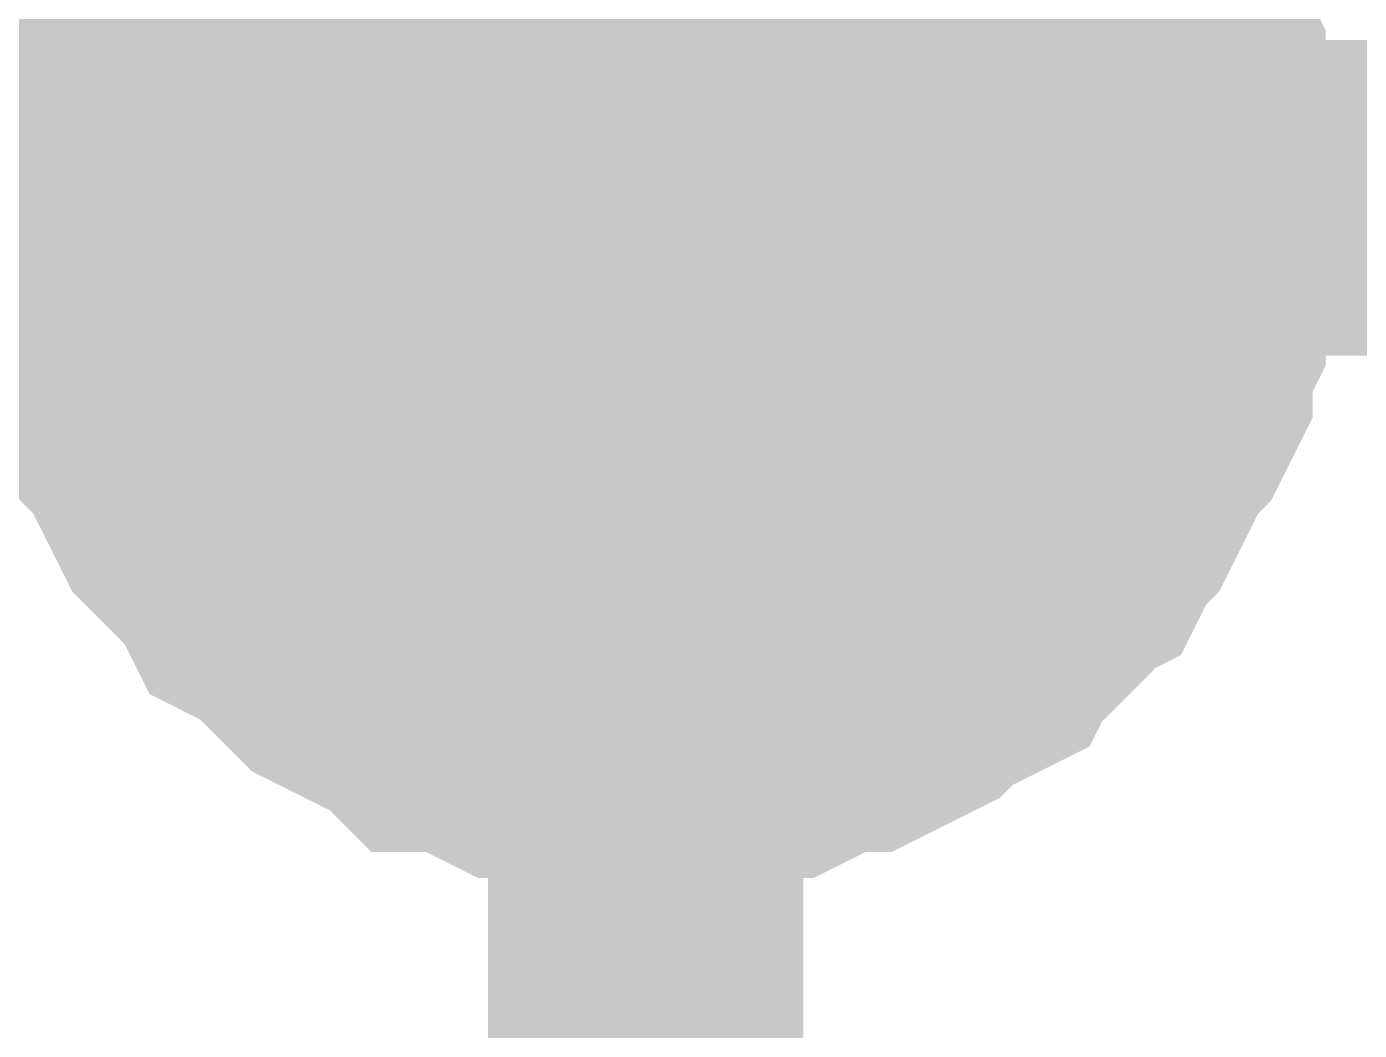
# Model space of a CAD drawing. Header units: inches. Extents: x 0 to 569, y 0 to 432.
# Drawn here: x 90.854 to 92.121, y 179.54 to 180.493 of the extents above; entities that cross this region are included whole.
import ezdxf

# ---------------------------------------------------------------- set-up
doc = ezdxf.new("R2010")
doc.units = ezdxf.units.IN
doc.layers.add('Sheet', color=255, linetype='Continuous')

msp = doc.modelspace()

# ---------------------------------------------------------------- linework, layer by layer
at = {"layer": 'Sheet'}
msp.add_lwpolyline([(91.186, 180.34, 0.508, 0.508, 1), (91.694, 180.34, 0.508, 0.508, 1)], format="xyseb", close=True, dxfattribs=at)
for points in [[(90.934, 180.3301, 0.2997, 0.2997, 0), (90.934, 180.3549, 0.2997, 0.2997, 0), (90.934, 180.3797, 0.2997, 0.2997, 0), (90.934, 180.4045, 0.2997, 0.2997, 0), (90.9464, 180.4293, 0.2997, 0.2997, 0), (90.9464, 180.4541, 0.2997, 0.2997, 0), (90.9588, 180.4789, 0.2997, 0.2997, 0), (90.9712, 180.5037, 0.2997, 0.2997, 0), (90.9712, 180.5285, 0.2997, 0.2997, 0), (90.9836, 180.5533, 0.2997, 0.2997, 0), (90.996, 180.5781, 0.2997, 0.2997, 0), (91.0084, 180.5905, 0.2997, 0.2997, 0), (91.0208, 180.6153, 0.2997, 0.2997, 0), (91.0332, 180.6401, 0.2997, 0.2997, 0), (91.058, 180.6525, 0.2997, 0.2997, 0)], [(90.934, 180.3301, 0.2997, 0.2997, 0), (90.934, 180.3549, 0.2997, 0.2997, 0), (90.934, 180.3797, 0.2997, 0.2997, 0), (90.934, 180.4045, 0.2997, 0.2997, 0), (90.9464, 180.4293, 0.2997, 0.2997, 0), (90.9464, 180.4541, 0.2997, 0.2997, 0), (90.9588, 180.4789, 0.2997, 0.2997, 0), (90.9712, 180.5037, 0.2997, 0.2997, 0), (90.9712, 180.5285, 0.2997, 0.2997, 0), (90.9836, 180.5533, 0.2997, 0.2997, 0), (90.996, 180.5781, 0.2997, 0.2997, 0), (91.0084, 180.5905, 0.2997, 0.2997, 0), (91.0208, 180.6153, 0.2997, 0.2997, 0), (91.0332, 180.6401, 0.2997, 0.2997, 0), (91.058, 180.6525, 0.2997, 0.2997, 0)], [(90.934, 180.3301, 0.2997, 0.2997, 0), (90.934, 180.3549, 0.2997, 0.2997, 0), (90.934, 180.3797, 0.2997, 0.2997, 0), (90.934, 180.4045, 0.2997, 0.2997, 0), (90.9464, 180.4293, 0.2997, 0.2997, 0), (90.9464, 180.4541, 0.2997, 0.2997, 0), (90.9588, 180.4789, 0.2997, 0.2997, 0), (90.9712, 180.5037, 0.2997, 0.2997, 0), (90.9712, 180.5285, 0.2997, 0.2997, 0), (90.9836, 180.5533, 0.2997, 0.2997, 0), (90.996, 180.5781, 0.2997, 0.2997, 0), (91.0084, 180.5905, 0.2997, 0.2997, 0), (91.0208, 180.6153, 0.2997, 0.2997, 0), (91.0332, 180.6401, 0.2997, 0.2997, 0), (91.058, 180.6525, 0.2997, 0.2997, 0)], [(90.934, 180.3301, 0.2997, 0.2997, 0), (90.934, 180.3549, 0.2997, 0.2997, 0), (90.934, 180.3797, 0.2997, 0.2997, 0), (90.934, 180.4045, 0.2997, 0.2997, 0), (90.9464, 180.4293, 0.2997, 0.2997, 0), (90.9464, 180.4541, 0.2997, 0.2997, 0), (90.9588, 180.4789, 0.2997, 0.2997, 0), (90.9712, 180.5037, 0.2997, 0.2997, 0), (90.9712, 180.5285, 0.2997, 0.2997, 0), (90.9836, 180.5533, 0.2997, 0.2997, 0), (90.996, 180.5781, 0.2997, 0.2997, 0), (91.0084, 180.5905, 0.2997, 0.2997, 0), (91.0208, 180.6153, 0.2997, 0.2997, 0), (91.0332, 180.6401, 0.2997, 0.2997, 0), (91.058, 180.6525, 0.2997, 0.2997, 0)], [(91.8394, 180.6525, 0.2997, 0.2997, 0), (91.8518, 180.6401, 0.2997, 0.2997, 0), (91.8642, 180.6153, 0.2997, 0.2997, 0), (91.8766, 180.5905, 0.2997, 0.2997, 0), (91.889, 180.5781, 0.2997, 0.2997, 0), (91.9014, 180.5533, 0.2997, 0.2997, 0), (91.9138, 180.5285, 0.2997, 0.2997, 0), (91.9262, 180.5037, 0.2997, 0.2997, 0), (91.9262, 180.4789, 0.2997, 0.2997, 0), (91.9386, 180.4541, 0.2997, 0.2997, 0), (91.9386, 180.4293, 0.2997, 0.2997, 0), (91.951, 180.4045, 0.2997, 0.2997, 0), (91.951, 180.3797, 0.2997, 0.2997, 0), (91.951, 180.3549, 0.2997, 0.2997, 0), (91.951, 180.3301, 0.2997, 0.2997, 0)], [(91.8394, 180.6525, 0.2997, 0.2997, 0), (91.8518, 180.6401, 0.2997, 0.2997, 0), (91.8642, 180.6153, 0.2997, 0.2997, 0), (91.8766, 180.5905, 0.2997, 0.2997, 0), (91.889, 180.5781, 0.2997, 0.2997, 0), (91.9014, 180.5533, 0.2997, 0.2997, 0), (91.9138, 180.5285, 0.2997, 0.2997, 0), (91.9262, 180.5037, 0.2997, 0.2997, 0), (91.9262, 180.4789, 0.2997, 0.2997, 0), (91.9386, 180.4541, 0.2997, 0.2997, 0), (91.9386, 180.4293, 0.2997, 0.2997, 0), (91.951, 180.4045, 0.2997, 0.2997, 0), (91.951, 180.3797, 0.2997, 0.2997, 0), (91.951, 180.3549, 0.2997, 0.2997, 0), (91.951, 180.3301, 0.2997, 0.2997, 0)], [(91.8394, 180.6525, 0.2997, 0.2997, 0), (91.8518, 180.6401, 0.2997, 0.2997, 0), (91.8642, 180.6153, 0.2997, 0.2997, 0), (91.8766, 180.5905, 0.2997, 0.2997, 0), (91.889, 180.5781, 0.2997, 0.2997, 0), (91.9014, 180.5533, 0.2997, 0.2997, 0), (91.9138, 180.5285, 0.2997, 0.2997, 0), (91.9262, 180.5037, 0.2997, 0.2997, 0), (91.9262, 180.4789, 0.2997, 0.2997, 0), (91.9386, 180.4541, 0.2997, 0.2997, 0), (91.9386, 180.4293, 0.2997, 0.2997, 0), (91.951, 180.4045, 0.2997, 0.2997, 0), (91.951, 180.3797, 0.2997, 0.2997, 0), (91.951, 180.3549, 0.2997, 0.2997, 0), (91.951, 180.3301, 0.2997, 0.2997, 0)], [(91.8394, 180.6525, 0.2997, 0.2997, 0), (91.8518, 180.6401, 0.2997, 0.2997, 0), (91.8642, 180.6153, 0.2997, 0.2997, 0), (91.8766, 180.5905, 0.2997, 0.2997, 0), (91.889, 180.5781, 0.2997, 0.2997, 0), (91.9014, 180.5533, 0.2997, 0.2997, 0), (91.9138, 180.5285, 0.2997, 0.2997, 0), (91.9262, 180.5037, 0.2997, 0.2997, 0), (91.9262, 180.4789, 0.2997, 0.2997, 0), (91.9386, 180.4541, 0.2997, 0.2997, 0), (91.9386, 180.4293, 0.2997, 0.2997, 0), (91.951, 180.4045, 0.2997, 0.2997, 0), (91.951, 180.3797, 0.2997, 0.2997, 0), (91.951, 180.3549, 0.2997, 0.2997, 0), (91.951, 180.3301, 0.2997, 0.2997, 0)], [(90.934, 180.3301, 0.0991, 0.0991, 0), (90.934, 180.3549, 0.0991, 0.0991, 0), (90.934, 180.3797, 0.0991, 0.0991, 0), (90.934, 180.4045, 0.0991, 0.0991, 0), (90.9464, 180.4293, 0.0991, 0.0991, 0), (90.9464, 180.4541, 0.0991, 0.0991, 0), (90.9588, 180.4789, 0.0991, 0.0991, 0), (90.9712, 180.5037, 0.0991, 0.0991, 0), (90.9712, 180.5285, 0.0991, 0.0991, 0), (90.9836, 180.5533, 0.0991, 0.0991, 0)], [(90.934, 180.3301, 0.0991, 0.0991, 0), (90.934, 180.3549, 0.0991, 0.0991, 0), (90.934, 180.3797, 0.0991, 0.0991, 0), (90.934, 180.4045, 0.0991, 0.0991, 0), (90.9464, 180.4293, 0.0991, 0.0991, 0), (90.9464, 180.4541, 0.0991, 0.0991, 0), (90.9588, 180.4789, 0.0991, 0.0991, 0), (90.9712, 180.5037, 0.0991, 0.0991, 0), (90.9712, 180.5285, 0.0991, 0.0991, 0), (90.9836, 180.5533, 0.0991, 0.0991, 0)], [(90.934, 180.3301, 0.0991, 0.0991, 0), (90.934, 180.3549, 0.0991, 0.0991, 0), (90.934, 180.3797, 0.0991, 0.0991, 0), (90.934, 180.4045, 0.0991, 0.0991, 0), (90.9464, 180.4293, 0.0991, 0.0991, 0), (90.9464, 180.4541, 0.0991, 0.0991, 0), (90.9588, 180.4789, 0.0991, 0.0991, 0), (90.9712, 180.5037, 0.0991, 0.0991, 0), (90.9712, 180.5285, 0.0991, 0.0991, 0), (90.9836, 180.5533, 0.0991, 0.0991, 0)], [(90.934, 180.3301, 0.0991, 0.0991, 0), (90.934, 180.3549, 0.0991, 0.0991, 0), (90.934, 180.3797, 0.0991, 0.0991, 0), (90.934, 180.4045, 0.0991, 0.0991, 0), (90.9464, 180.4293, 0.0991, 0.0991, 0), (90.9464, 180.4541, 0.0991, 0.0991, 0), (90.9588, 180.4789, 0.0991, 0.0991, 0), (90.9712, 180.5037, 0.0991, 0.0991, 0), (90.9712, 180.5285, 0.0991, 0.0991, 0), (90.9836, 180.5533, 0.0991, 0.0991, 0)], [(91.9014, 180.5533, 0.0991, 0.0991, 0), (91.9138, 180.5285, 0.0991, 0.0991, 0), (91.9262, 180.5037, 0.0991, 0.0991, 0), (91.9262, 180.4789, 0.0991, 0.0991, 0), (91.9386, 180.4541, 0.0991, 0.0991, 0), (91.9386, 180.4293, 0.0991, 0.0991, 0), (91.951, 180.4045, 0.0991, 0.0991, 0), (91.951, 180.3797, 0.0991, 0.0991, 0), (91.951, 180.3549, 0.0991, 0.0991, 0), (91.951, 180.3301, 0.0991, 0.0991, 0)], [(91.9014, 180.5533, 0.0991, 0.0991, 0), (91.9138, 180.5285, 0.0991, 0.0991, 0), (91.9262, 180.5037, 0.0991, 0.0991, 0), (91.9262, 180.4789, 0.0991, 0.0991, 0), (91.9386, 180.4541, 0.0991, 0.0991, 0), (91.9386, 180.4293, 0.0991, 0.0991, 0), (91.951, 180.4045, 0.0991, 0.0991, 0), (91.951, 180.3797, 0.0991, 0.0991, 0), (91.951, 180.3549, 0.0991, 0.0991, 0), (91.951, 180.3301, 0.0991, 0.0991, 0)], [(91.9014, 180.5533, 0.0991, 0.0991, 0), (91.9138, 180.5285, 0.0991, 0.0991, 0), (91.9262, 180.5037, 0.0991, 0.0991, 0), (91.9262, 180.4789, 0.0991, 0.0991, 0), (91.9386, 180.4541, 0.0991, 0.0991, 0), (91.9386, 180.4293, 0.0991, 0.0991, 0), (91.951, 180.4045, 0.0991, 0.0991, 0), (91.951, 180.3797, 0.0991, 0.0991, 0), (91.951, 180.3549, 0.0991, 0.0991, 0), (91.951, 180.3301, 0.0991, 0.0991, 0)], [(91.9014, 180.5533, 0.0991, 0.0991, 0), (91.9138, 180.5285, 0.0991, 0.0991, 0), (91.9262, 180.5037, 0.0991, 0.0991, 0), (91.9262, 180.4789, 0.0991, 0.0991, 0), (91.9386, 180.4541, 0.0991, 0.0991, 0), (91.9386, 180.4293, 0.0991, 0.0991, 0), (91.951, 180.4045, 0.0991, 0.0991, 0), (91.951, 180.3797, 0.0991, 0.0991, 0), (91.951, 180.3549, 0.0991, 0.0991, 0), (91.951, 180.3301, 0.0991, 0.0991, 0)], [(91.4425, 180.3301, 0.2997, 0.2997, 0), (81.285, 180.3301, 0.2997, 0.2997, 0)], [(91.4425, 179.8216, 0.2997, 0.2997, 0), (91.4177, 179.8216, 0.2997, 0.2997, 0), (91.3929, 179.8216, 0.2997, 0.2997, 0), (91.3681, 179.8216, 0.2997, 0.2997, 0), (91.3433, 179.834, 0.2997, 0.2997, 0), (91.3185, 179.834, 0.2997, 0.2997, 0), (91.2937, 179.8464, 0.2997, 0.2997, 0), (91.2688, 179.8588, 0.2997, 0.2997, 0), (91.244, 179.8588, 0.2997, 0.2997, 0), (91.2316, 179.8712, 0.2997, 0.2997, 0), (91.2068, 179.8836, 0.2997, 0.2997, 0), (91.182, 179.896, 0.2997, 0.2997, 0), (91.1572, 179.9084, 0.2997, 0.2997, 0), (91.1448, 179.9208, 0.2997, 0.2997, 0), (91.12, 179.9456, 0.2997, 0.2997, 0), (91.1076, 179.958, 0.2997, 0.2997, 0), (91.0828, 179.9704, 0.2997, 0.2997, 0), (91.0704, 179.9952, 0.2997, 0.2997, 0), (91.058, 180.0076, 0.2997, 0.2997, 0), (91.0332, 180.0324, 0.2997, 0.2997, 0), (91.0208, 180.0448, 0.2997, 0.2997, 0), (91.0084, 180.0696, 0.2997, 0.2997, 0), (90.996, 180.0944, 0.2997, 0.2997, 0), (90.9836, 180.1192, 0.2997, 0.2997, 0), (90.9712, 180.1316, 0.2997, 0.2997, 0), (90.9712, 180.1564, 0.2997, 0.2997, 0), (90.9588, 180.1813, 0.2997, 0.2997, 0), (90.9464, 180.2061, 0.2997, 0.2997, 0), (90.9464, 180.2309, 0.2997, 0.2997, 0), (90.934, 180.2557, 0.2997, 0.2997, 0), (90.934, 180.2805, 0.2997, 0.2997, 0), (90.934, 180.3053, 0.2997, 0.2997, 0), (90.934, 180.3301, 0.2997, 0.2997, 0)], [(90.934, 180.3301, 0.2997, 0.2997, 0), (90.934, 180.3301, 0.2997, 0.2997, 0)], [(91.4425, 179.8216, 0.2997, 0.2997, 0), (91.4177, 179.8216, 0.2997, 0.2997, 0), (91.3929, 179.8216, 0.2997, 0.2997, 0), (91.3681, 179.8216, 0.2997, 0.2997, 0), (91.3433, 179.834, 0.2997, 0.2997, 0), (91.3185, 179.834, 0.2997, 0.2997, 0), (91.2937, 179.8464, 0.2997, 0.2997, 0), (91.2688, 179.8588, 0.2997, 0.2997, 0), (91.244, 179.8588, 0.2997, 0.2997, 0), (91.2316, 179.8712, 0.2997, 0.2997, 0), (91.2068, 179.8836, 0.2997, 0.2997, 0), (91.182, 179.896, 0.2997, 0.2997, 0), (91.1572, 179.9084, 0.2997, 0.2997, 0), (91.1448, 179.9208, 0.2997, 0.2997, 0), (91.12, 179.9456, 0.2997, 0.2997, 0), (91.1076, 179.958, 0.2997, 0.2997, 0), (91.0828, 179.9704, 0.2997, 0.2997, 0), (91.0704, 179.9952, 0.2997, 0.2997, 0), (91.058, 180.0076, 0.2997, 0.2997, 0), (91.0332, 180.0324, 0.2997, 0.2997, 0), (91.0208, 180.0448, 0.2997, 0.2997, 0), (91.0084, 180.0696, 0.2997, 0.2997, 0), (90.996, 180.0944, 0.2997, 0.2997, 0), (90.9836, 180.1192, 0.2997, 0.2997, 0), (90.9712, 180.1316, 0.2997, 0.2997, 0), (90.9712, 180.1564, 0.2997, 0.2997, 0), (90.9588, 180.1813, 0.2997, 0.2997, 0), (90.9464, 180.2061, 0.2997, 0.2997, 0), (90.9464, 180.2309, 0.2997, 0.2997, 0), (90.934, 180.2557, 0.2997, 0.2997, 0), (90.934, 180.2805, 0.2997, 0.2997, 0), (90.934, 180.3053, 0.2997, 0.2997, 0), (90.934, 180.3301, 0.2997, 0.2997, 0)], [(90.934, 180.3301, 0.2997, 0.2997, 0), (90.934, 180.3301, 0.2997, 0.2997, 0)], [(91.4425, 179.8216, 0.2997, 0.2997, 0), (91.4177, 179.8216, 0.2997, 0.2997, 0), (91.3929, 179.8216, 0.2997, 0.2997, 0), (91.3681, 179.8216, 0.2997, 0.2997, 0), (91.3433, 179.834, 0.2997, 0.2997, 0), (91.3185, 179.834, 0.2997, 0.2997, 0), (91.2937, 179.8464, 0.2997, 0.2997, 0), (91.2688, 179.8588, 0.2997, 0.2997, 0), (91.244, 179.8588, 0.2997, 0.2997, 0), (91.2316, 179.8712, 0.2997, 0.2997, 0), (91.2068, 179.8836, 0.2997, 0.2997, 0), (91.182, 179.896, 0.2997, 0.2997, 0), (91.1572, 179.9084, 0.2997, 0.2997, 0), (91.1448, 179.9208, 0.2997, 0.2997, 0), (91.12, 179.9456, 0.2997, 0.2997, 0), (91.1076, 179.958, 0.2997, 0.2997, 0), (91.0828, 179.9704, 0.2997, 0.2997, 0), (91.0704, 179.9952, 0.2997, 0.2997, 0), (91.058, 180.0076, 0.2997, 0.2997, 0), (91.0332, 180.0324, 0.2997, 0.2997, 0), (91.0208, 180.0448, 0.2997, 0.2997, 0), (91.0084, 180.0696, 0.2997, 0.2997, 0), (90.996, 180.0944, 0.2997, 0.2997, 0), (90.9836, 180.1192, 0.2997, 0.2997, 0), (90.9712, 180.1316, 0.2997, 0.2997, 0), (90.9712, 180.1564, 0.2997, 0.2997, 0), (90.9588, 180.1813, 0.2997, 0.2997, 0), (90.9464, 180.2061, 0.2997, 0.2997, 0), (90.9464, 180.2309, 0.2997, 0.2997, 0), (90.934, 180.2557, 0.2997, 0.2997, 0), (90.934, 180.2805, 0.2997, 0.2997, 0), (90.934, 180.3053, 0.2997, 0.2997, 0), (90.934, 180.3301, 0.2997, 0.2997, 0)], [(90.934, 180.3301, 0.2997, 0.2997, 0), (90.934, 180.3301, 0.2997, 0.2997, 0)], [(91.4425, 179.8216, 0.2997, 0.2997, 0), (91.4177, 179.8216, 0.2997, 0.2997, 0), (91.3929, 179.8216, 0.2997, 0.2997, 0), (91.3681, 179.8216, 0.2997, 0.2997, 0), (91.3433, 179.834, 0.2997, 0.2997, 0), (91.3185, 179.834, 0.2997, 0.2997, 0), (91.2937, 179.8464, 0.2997, 0.2997, 0), (91.2688, 179.8588, 0.2997, 0.2997, 0), (91.244, 179.8588, 0.2997, 0.2997, 0), (91.2316, 179.8712, 0.2997, 0.2997, 0), (91.2068, 179.8836, 0.2997, 0.2997, 0), (91.182, 179.896, 0.2997, 0.2997, 0), (91.1572, 179.9084, 0.2997, 0.2997, 0), (91.1448, 179.9208, 0.2997, 0.2997, 0), (91.12, 179.9456, 0.2997, 0.2997, 0), (91.1076, 179.958, 0.2997, 0.2997, 0), (91.0828, 179.9704, 0.2997, 0.2997, 0), (91.0704, 179.9952, 0.2997, 0.2997, 0), (91.058, 180.0076, 0.2997, 0.2997, 0), (91.0332, 180.0324, 0.2997, 0.2997, 0), (91.0208, 180.0448, 0.2997, 0.2997, 0), (91.0084, 180.0696, 0.2997, 0.2997, 0), (90.996, 180.0944, 0.2997, 0.2997, 0), (90.9836, 180.1192, 0.2997, 0.2997, 0), (90.9712, 180.1316, 0.2997, 0.2997, 0), (90.9712, 180.1564, 0.2997, 0.2997, 0), (90.9588, 180.1813, 0.2997, 0.2997, 0), (90.9464, 180.2061, 0.2997, 0.2997, 0), (90.9464, 180.2309, 0.2997, 0.2997, 0), (90.934, 180.2557, 0.2997, 0.2997, 0), (90.934, 180.2805, 0.2997, 0.2997, 0), (90.934, 180.3053, 0.2997, 0.2997, 0), (90.934, 180.3301, 0.2997, 0.2997, 0)], [(90.934, 180.3301, 0.2997, 0.2997, 0), (90.934, 180.3301, 0.2997, 0.2997, 0)], [(91.4425, 175.2575, 0.2997, 0.2997, 0), (91.4425, 180.3301, 0.2997, 0.2997, 0), (101.6, 180.3301, 0.2997, 0.2997, 0)], [(91.951, 180.3301, 0.2997, 0.2997, 0), (91.951, 180.3053, 0.2997, 0.2997, 0), (91.951, 180.2805, 0.2997, 0.2997, 0), (91.951, 180.2557, 0.2997, 0.2997, 0), (91.9386, 180.2309, 0.2997, 0.2997, 0), (91.9386, 180.2061, 0.2997, 0.2997, 0), (91.9262, 180.1813, 0.2997, 0.2997, 0), (91.9262, 180.1564, 0.2997, 0.2997, 0), (91.9138, 180.1316, 0.2997, 0.2997, 0), (91.9014, 180.1192, 0.2997, 0.2997, 0), (91.889, 180.0944, 0.2997, 0.2997, 0), (91.8766, 180.0696, 0.2997, 0.2997, 0), (91.8642, 180.0448, 0.2997, 0.2997, 0), (91.8518, 180.0324, 0.2997, 0.2997, 0), (91.8394, 180.0076, 0.2997, 0.2997, 0), (91.8146, 179.9952, 0.2997, 0.2997, 0), (91.8021, 179.9704, 0.2997, 0.2997, 0), (91.7897, 179.958, 0.2997, 0.2997, 0), (91.7649, 179.9456, 0.2997, 0.2997, 0), (91.7525, 179.9208, 0.2997, 0.2997, 0), (91.7277, 179.9084, 0.2997, 0.2997, 0), (91.7029, 179.896, 0.2997, 0.2997, 0), (91.6905, 179.8836, 0.2997, 0.2997, 0), (91.6657, 179.8712, 0.2997, 0.2997, 0), (91.6409, 179.8588, 0.2997, 0.2997, 0), (91.6161, 179.8588, 0.2997, 0.2997, 0), (91.5913, 179.8464, 0.2997, 0.2997, 0), (91.5665, 179.834, 0.2997, 0.2997, 0), (91.5417, 179.834, 0.2997, 0.2997, 0), (91.5169, 179.8216, 0.2997, 0.2997, 0), (91.4921, 179.8216, 0.2997, 0.2997, 0), (91.4673, 179.8216, 0.2997, 0.2997, 0), (91.4425, 179.8216, 0.2997, 0.2997, 0)], [(91.951, 180.3301, 0.2997, 0.2997, 0), (91.951, 180.3053, 0.2997, 0.2997, 0), (91.951, 180.2805, 0.2997, 0.2997, 0), (91.951, 180.2557, 0.2997, 0.2997, 0), (91.9386, 180.2309, 0.2997, 0.2997, 0), (91.9386, 180.2061, 0.2997, 0.2997, 0), (91.9262, 180.1813, 0.2997, 0.2997, 0), (91.9262, 180.1564, 0.2997, 0.2997, 0), (91.9138, 180.1316, 0.2997, 0.2997, 0), (91.9014, 180.1192, 0.2997, 0.2997, 0), (91.889, 180.0944, 0.2997, 0.2997, 0), (91.8766, 180.0696, 0.2997, 0.2997, 0), (91.8642, 180.0448, 0.2997, 0.2997, 0), (91.8518, 180.0324, 0.2997, 0.2997, 0), (91.8394, 180.0076, 0.2997, 0.2997, 0), (91.8146, 179.9952, 0.2997, 0.2997, 0), (91.8021, 179.9704, 0.2997, 0.2997, 0), (91.7897, 179.958, 0.2997, 0.2997, 0), (91.7649, 179.9456, 0.2997, 0.2997, 0), (91.7525, 179.9208, 0.2997, 0.2997, 0), (91.7277, 179.9084, 0.2997, 0.2997, 0), (91.7029, 179.896, 0.2997, 0.2997, 0), (91.6905, 179.8836, 0.2997, 0.2997, 0), (91.6657, 179.8712, 0.2997, 0.2997, 0), (91.6409, 179.8588, 0.2997, 0.2997, 0), (91.6161, 179.8588, 0.2997, 0.2997, 0), (91.5913, 179.8464, 0.2997, 0.2997, 0), (91.5665, 179.834, 0.2997, 0.2997, 0), (91.5417, 179.834, 0.2997, 0.2997, 0), (91.5169, 179.8216, 0.2997, 0.2997, 0), (91.4921, 179.8216, 0.2997, 0.2997, 0), (91.4673, 179.8216, 0.2997, 0.2997, 0), (91.4425, 179.8216, 0.2997, 0.2997, 0)], [(91.951, 180.3301, 0.2997, 0.2997, 0), (91.951, 180.3053, 0.2997, 0.2997, 0), (91.951, 180.2805, 0.2997, 0.2997, 0), (91.951, 180.2557, 0.2997, 0.2997, 0), (91.9386, 180.2309, 0.2997, 0.2997, 0), (91.9386, 180.2061, 0.2997, 0.2997, 0), (91.9262, 180.1813, 0.2997, 0.2997, 0), (91.9262, 180.1564, 0.2997, 0.2997, 0), (91.9138, 180.1316, 0.2997, 0.2997, 0), (91.9014, 180.1192, 0.2997, 0.2997, 0), (91.889, 180.0944, 0.2997, 0.2997, 0), (91.8766, 180.0696, 0.2997, 0.2997, 0), (91.8642, 180.0448, 0.2997, 0.2997, 0), (91.8518, 180.0324, 0.2997, 0.2997, 0), (91.8394, 180.0076, 0.2997, 0.2997, 0), (91.8146, 179.9952, 0.2997, 0.2997, 0), (91.8021, 179.9704, 0.2997, 0.2997, 0), (91.7897, 179.958, 0.2997, 0.2997, 0), (91.7649, 179.9456, 0.2997, 0.2997, 0), (91.7525, 179.9208, 0.2997, 0.2997, 0), (91.7277, 179.9084, 0.2997, 0.2997, 0), (91.7029, 179.896, 0.2997, 0.2997, 0), (91.6905, 179.8836, 0.2997, 0.2997, 0), (91.6657, 179.8712, 0.2997, 0.2997, 0), (91.6409, 179.8588, 0.2997, 0.2997, 0), (91.6161, 179.8588, 0.2997, 0.2997, 0), (91.5913, 179.8464, 0.2997, 0.2997, 0), (91.5665, 179.834, 0.2997, 0.2997, 0), (91.5417, 179.834, 0.2997, 0.2997, 0), (91.5169, 179.8216, 0.2997, 0.2997, 0), (91.4921, 179.8216, 0.2997, 0.2997, 0), (91.4673, 179.8216, 0.2997, 0.2997, 0), (91.4425, 179.8216, 0.2997, 0.2997, 0)], [(91.951, 180.3301, 0.2997, 0.2997, 0), (91.951, 180.3053, 0.2997, 0.2997, 0), (91.951, 180.2805, 0.2997, 0.2997, 0), (91.951, 180.2557, 0.2997, 0.2997, 0), (91.9386, 180.2309, 0.2997, 0.2997, 0), (91.9386, 180.2061, 0.2997, 0.2997, 0), (91.9262, 180.1813, 0.2997, 0.2997, 0), (91.9262, 180.1564, 0.2997, 0.2997, 0), (91.9138, 180.1316, 0.2997, 0.2997, 0), (91.9014, 180.1192, 0.2997, 0.2997, 0), (91.889, 180.0944, 0.2997, 0.2997, 0), (91.8766, 180.0696, 0.2997, 0.2997, 0), (91.8642, 180.0448, 0.2997, 0.2997, 0), (91.8518, 180.0324, 0.2997, 0.2997, 0), (91.8394, 180.0076, 0.2997, 0.2997, 0), (91.8146, 179.9952, 0.2997, 0.2997, 0), (91.8021, 179.9704, 0.2997, 0.2997, 0), (91.7897, 179.958, 0.2997, 0.2997, 0), (91.7649, 179.9456, 0.2997, 0.2997, 0), (91.7525, 179.9208, 0.2997, 0.2997, 0), (91.7277, 179.9084, 0.2997, 0.2997, 0), (91.7029, 179.896, 0.2997, 0.2997, 0), (91.6905, 179.8836, 0.2997, 0.2997, 0), (91.6657, 179.8712, 0.2997, 0.2997, 0), (91.6409, 179.8588, 0.2997, 0.2997, 0), (91.6161, 179.8588, 0.2997, 0.2997, 0), (91.5913, 179.8464, 0.2997, 0.2997, 0), (91.5665, 179.834, 0.2997, 0.2997, 0), (91.5417, 179.834, 0.2997, 0.2997, 0), (91.5169, 179.8216, 0.2997, 0.2997, 0), (91.4921, 179.8216, 0.2997, 0.2997, 0), (91.4673, 179.8216, 0.2997, 0.2997, 0), (91.4425, 179.8216, 0.2997, 0.2997, 0)], [(91.951, 180.3301, 0.2997, 0.2997, 0), (91.951, 180.3301, 0.2997, 0.2997, 0), (91.951, 180.3301, 0.2997, 0.2997, 0), (91.951, 180.3301, 0.2997, 0.2997, 0), (91.951, 180.3301, 0.2997, 0.2997, 0), (91.951, 180.3301, 0.2997, 0.2997, 0), (91.951, 180.3301, 0.2997, 0.2997, 0), (91.951, 180.3301, 0.2997, 0.2997, 0), (91.951, 180.3301, 0.2997, 0.2997, 0), (91.951, 180.3301, 0.2997, 0.2997, 0), (91.951, 180.3301, 0.2997, 0.2997, 0), (91.951, 180.3301, 0.2997, 0.2997, 0), (91.951, 180.3301, 0.2997, 0.2997, 0), (91.951, 180.3301, 0.2997, 0.2997, 0), (91.951, 180.3301, 0.2997, 0.2997, 0), (91.951, 180.3301, 0.2997, 0.2997, 0), (91.951, 180.3301, 0.2997, 0.2997, 0), (91.951, 180.3301, 0.2997, 0.2997, 0), (91.951, 180.3301, 0.2997, 0.2997, 0), (91.951, 180.3301, 0.2997, 0.2997, 0), (91.951, 180.3301, 0.2997, 0.2997, 0), (91.951, 180.3301, 0.2997, 0.2997, 0), (91.951, 180.3301, 0.2997, 0.2997, 0), (91.951, 180.3301, 0.2997, 0.2997, 0), (91.951, 180.3301, 0.2997, 0.2997, 0), (91.951, 180.3301, 0.2997, 0.2997, 0), (91.951, 180.3301, 0.2997, 0.2997, 0), (91.951, 180.3301, 0.2997, 0.2997, 0), (91.951, 180.3301, 0.2997, 0.2997, 0), (91.951, 180.3301, 0.2997, 0.2997, 0), (91.951, 180.3301, 0.2997, 0.2997, 0), (91.951, 180.3301, 0.2997, 0.2997, 0), (91.951, 180.3301, 0.2997, 0.2997, 0)], [(91.951, 180.3301, 0.2997, 0.2997, 0), (91.951, 180.3301, 0.2997, 0.2997, 0)], [(91.951, 180.3301, 0.2997, 0.2997, 0), (91.951, 180.3301, 0.2997, 0.2997, 0), (91.951, 180.3301, 0.2997, 0.2997, 0), (91.951, 180.3301, 0.2997, 0.2997, 0), (91.951, 180.3301, 0.2997, 0.2997, 0), (91.951, 180.3301, 0.2997, 0.2997, 0), (91.951, 180.3301, 0.2997, 0.2997, 0), (91.951, 180.3301, 0.2997, 0.2997, 0), (91.951, 180.3301, 0.2997, 0.2997, 0), (91.951, 180.3301, 0.2997, 0.2997, 0), (91.951, 180.3301, 0.2997, 0.2997, 0), (91.951, 180.3301, 0.2997, 0.2997, 0), (91.951, 180.3301, 0.2997, 0.2997, 0), (91.951, 180.3301, 0.2997, 0.2997, 0), (91.951, 180.3301, 0.2997, 0.2997, 0), (91.951, 180.3301, 0.2997, 0.2997, 0), (91.951, 180.3301, 0.2997, 0.2997, 0), (91.951, 180.3301, 0.2997, 0.2997, 0), (91.951, 180.3301, 0.2997, 0.2997, 0), (91.951, 180.3301, 0.2997, 0.2997, 0), (91.951, 180.3301, 0.2997, 0.2997, 0), (91.951, 180.3301, 0.2997, 0.2997, 0), (91.951, 180.3301, 0.2997, 0.2997, 0), (91.951, 180.3301, 0.2997, 0.2997, 0), (91.951, 180.3301, 0.2997, 0.2997, 0), (91.951, 180.3301, 0.2997, 0.2997, 0), (91.951, 180.3301, 0.2997, 0.2997, 0), (91.951, 180.3301, 0.2997, 0.2997, 0), (91.951, 180.3301, 0.2997, 0.2997, 0), (91.951, 180.3301, 0.2997, 0.2997, 0), (91.951, 180.3301, 0.2997, 0.2997, 0), (91.951, 180.3301, 0.2997, 0.2997, 0), (91.951, 180.3301, 0.2997, 0.2997, 0)], [(91.951, 180.3301, 0.2997, 0.2997, 0), (91.951, 180.3301, 0.2997, 0.2997, 0)], [(91.951, 180.3301, 0.2997, 0.2997, 0), (91.951, 180.3301, 0.2997, 0.2997, 0), (91.951, 180.3301, 0.2997, 0.2997, 0), (91.951, 180.3301, 0.2997, 0.2997, 0), (91.951, 180.3301, 0.2997, 0.2997, 0), (91.951, 180.3301, 0.2997, 0.2997, 0), (91.951, 180.3301, 0.2997, 0.2997, 0), (91.951, 180.3301, 0.2997, 0.2997, 0), (91.951, 180.3301, 0.2997, 0.2997, 0), (91.951, 180.3301, 0.2997, 0.2997, 0), (91.951, 180.3301, 0.2997, 0.2997, 0), (91.951, 180.3301, 0.2997, 0.2997, 0), (91.951, 180.3301, 0.2997, 0.2997, 0), (91.951, 180.3301, 0.2997, 0.2997, 0), (91.951, 180.3301, 0.2997, 0.2997, 0), (91.951, 180.3301, 0.2997, 0.2997, 0), (91.951, 180.3301, 0.2997, 0.2997, 0), (91.951, 180.3301, 0.2997, 0.2997, 0), (91.951, 180.3301, 0.2997, 0.2997, 0), (91.951, 180.3301, 0.2997, 0.2997, 0), (91.951, 180.3301, 0.2997, 0.2997, 0), (91.951, 180.3301, 0.2997, 0.2997, 0), (91.951, 180.3301, 0.2997, 0.2997, 0), (91.951, 180.3301, 0.2997, 0.2997, 0), (91.951, 180.3301, 0.2997, 0.2997, 0), (91.951, 180.3301, 0.2997, 0.2997, 0), (91.951, 180.3301, 0.2997, 0.2997, 0), (91.951, 180.3301, 0.2997, 0.2997, 0), (91.951, 180.3301, 0.2997, 0.2997, 0), (91.951, 180.3301, 0.2997, 0.2997, 0), (91.951, 180.3301, 0.2997, 0.2997, 0), (91.951, 180.3301, 0.2997, 0.2997, 0), (91.951, 180.3301, 0.2997, 0.2997, 0)], [(91.951, 180.3301, 0.2997, 0.2997, 0), (91.951, 180.3301, 0.2997, 0.2997, 0)], [(91.951, 180.3301, 0.2997, 0.2997, 0), (91.951, 180.3301, 0.2997, 0.2997, 0), (91.951, 180.3301, 0.2997, 0.2997, 0), (91.951, 180.3301, 0.2997, 0.2997, 0), (91.951, 180.3301, 0.2997, 0.2997, 0), (91.951, 180.3301, 0.2997, 0.2997, 0), (91.951, 180.3301, 0.2997, 0.2997, 0), (91.951, 180.3301, 0.2997, 0.2997, 0), (91.951, 180.3301, 0.2997, 0.2997, 0), (91.951, 180.3301, 0.2997, 0.2997, 0), (91.951, 180.3301, 0.2997, 0.2997, 0), (91.951, 180.3301, 0.2997, 0.2997, 0), (91.951, 180.3301, 0.2997, 0.2997, 0), (91.951, 180.3301, 0.2997, 0.2997, 0), (91.951, 180.3301, 0.2997, 0.2997, 0), (91.951, 180.3301, 0.2997, 0.2997, 0), (91.951, 180.3301, 0.2997, 0.2997, 0), (91.951, 180.3301, 0.2997, 0.2997, 0), (91.951, 180.3301, 0.2997, 0.2997, 0), (91.951, 180.3301, 0.2997, 0.2997, 0), (91.951, 180.3301, 0.2997, 0.2997, 0), (91.951, 180.3301, 0.2997, 0.2997, 0), (91.951, 180.3301, 0.2997, 0.2997, 0), (91.951, 180.3301, 0.2997, 0.2997, 0), (91.951, 180.3301, 0.2997, 0.2997, 0), (91.951, 180.3301, 0.2997, 0.2997, 0), (91.951, 180.3301, 0.2997, 0.2997, 0), (91.951, 180.3301, 0.2997, 0.2997, 0), (91.951, 180.3301, 0.2997, 0.2997, 0), (91.951, 180.3301, 0.2997, 0.2997, 0), (91.951, 180.3301, 0.2997, 0.2997, 0), (91.951, 180.3301, 0.2997, 0.2997, 0), (91.951, 180.3301, 0.2997, 0.2997, 0)], [(91.951, 180.3301, 0.2997, 0.2997, 0), (91.951, 180.3301, 0.2997, 0.2997, 0)], [(91.4425, 179.8216, 0.0991, 0.0991, 0), (91.4177, 179.8216, 0.0991, 0.0991, 0), (91.3929, 179.8216, 0.0991, 0.0991, 0), (91.3681, 179.8216, 0.0991, 0.0991, 0), (91.3433, 179.834, 0.0991, 0.0991, 0), (91.3185, 179.834, 0.0991, 0.0991, 0), (91.2937, 179.8464, 0.0991, 0.0991, 0), (91.2688, 179.8588, 0.0991, 0.0991, 0), (91.244, 179.8588, 0.0991, 0.0991, 0), (91.2316, 179.8712, 0.0991, 0.0991, 0), (91.2068, 179.8836, 0.0991, 0.0991, 0), (91.182, 179.896, 0.0991, 0.0991, 0), (91.1572, 179.9084, 0.0991, 0.0991, 0), (91.1448, 179.9208, 0.0991, 0.0991, 0), (91.12, 179.9456, 0.0991, 0.0991, 0), (91.1076, 179.958, 0.0991, 0.0991, 0), (91.0828, 179.9704, 0.0991, 0.0991, 0), (91.0704, 179.9952, 0.0991, 0.0991, 0), (91.058, 180.0076, 0.0991, 0.0991, 0), (91.0332, 180.0324, 0.0991, 0.0991, 0), (91.0208, 180.0448, 0.0991, 0.0991, 0), (91.0084, 180.0696, 0.0991, 0.0991, 0), (90.996, 180.0944, 0.0991, 0.0991, 0), (90.9836, 180.1192, 0.0991, 0.0991, 0), (90.9712, 180.1316, 0.0991, 0.0991, 0), (90.9712, 180.1564, 0.0991, 0.0991, 0), (90.9588, 180.1813, 0.0991, 0.0991, 0), (90.9464, 180.2061, 0.0991, 0.0991, 0), (90.9464, 180.2309, 0.0991, 0.0991, 0), (90.934, 180.2557, 0.0991, 0.0991, 0), (90.934, 180.2805, 0.0991, 0.0991, 0), (90.934, 180.3053, 0.0991, 0.0991, 0), (90.934, 180.3301, 0.0991, 0.0991, 0)], [(90.934, 180.3301, 0.0991, 0.0991, 0), (90.934, 180.3301, 0.0991, 0.0991, 0)], [(91.4425, 179.8216, 0.0991, 0.0991, 0), (91.4177, 179.8216, 0.0991, 0.0991, 0), (91.3929, 179.8216, 0.0991, 0.0991, 0), (91.3681, 179.8216, 0.0991, 0.0991, 0), (91.3433, 179.834, 0.0991, 0.0991, 0), (91.3185, 179.834, 0.0991, 0.0991, 0), (91.2937, 179.8464, 0.0991, 0.0991, 0), (91.2688, 179.8588, 0.0991, 0.0991, 0), (91.244, 179.8588, 0.0991, 0.0991, 0), (91.2316, 179.8712, 0.0991, 0.0991, 0), (91.2068, 179.8836, 0.0991, 0.0991, 0), (91.182, 179.896, 0.0991, 0.0991, 0), (91.1572, 179.9084, 0.0991, 0.0991, 0), (91.1448, 179.9208, 0.0991, 0.0991, 0), (91.12, 179.9456, 0.0991, 0.0991, 0), (91.1076, 179.958, 0.0991, 0.0991, 0), (91.0828, 179.9704, 0.0991, 0.0991, 0), (91.0704, 179.9952, 0.0991, 0.0991, 0), (91.058, 180.0076, 0.0991, 0.0991, 0), (91.0332, 180.0324, 0.0991, 0.0991, 0), (91.0208, 180.0448, 0.0991, 0.0991, 0), (91.0084, 180.0696, 0.0991, 0.0991, 0), (90.996, 180.0944, 0.0991, 0.0991, 0), (90.9836, 180.1192, 0.0991, 0.0991, 0), (90.9712, 180.1316, 0.0991, 0.0991, 0), (90.9712, 180.1564, 0.0991, 0.0991, 0), (90.9588, 180.1813, 0.0991, 0.0991, 0), (90.9464, 180.2061, 0.0991, 0.0991, 0), (90.9464, 180.2309, 0.0991, 0.0991, 0), (90.934, 180.2557, 0.0991, 0.0991, 0), (90.934, 180.2805, 0.0991, 0.0991, 0), (90.934, 180.3053, 0.0991, 0.0991, 0), (90.934, 180.3301, 0.0991, 0.0991, 0)], [(90.934, 180.3301, 0.0991, 0.0991, 0), (90.934, 180.3301, 0.0991, 0.0991, 0)], [(91.4425, 179.8216, 0.0991, 0.0991, 0), (91.4177, 179.8216, 0.0991, 0.0991, 0), (91.3929, 179.8216, 0.0991, 0.0991, 0), (91.3681, 179.8216, 0.0991, 0.0991, 0), (91.3433, 179.834, 0.0991, 0.0991, 0), (91.3185, 179.834, 0.0991, 0.0991, 0), (91.2937, 179.8464, 0.0991, 0.0991, 0), (91.2688, 179.8588, 0.0991, 0.0991, 0), (91.244, 179.8588, 0.0991, 0.0991, 0), (91.2316, 179.8712, 0.0991, 0.0991, 0), (91.2068, 179.8836, 0.0991, 0.0991, 0), (91.182, 179.896, 0.0991, 0.0991, 0), (91.1572, 179.9084, 0.0991, 0.0991, 0), (91.1448, 179.9208, 0.0991, 0.0991, 0), (91.12, 179.9456, 0.0991, 0.0991, 0), (91.1076, 179.958, 0.0991, 0.0991, 0), (91.0828, 179.9704, 0.0991, 0.0991, 0), (91.0704, 179.9952, 0.0991, 0.0991, 0), (91.058, 180.0076, 0.0991, 0.0991, 0), (91.0332, 180.0324, 0.0991, 0.0991, 0), (91.0208, 180.0448, 0.0991, 0.0991, 0), (91.0084, 180.0696, 0.0991, 0.0991, 0), (90.996, 180.0944, 0.0991, 0.0991, 0), (90.9836, 180.1192, 0.0991, 0.0991, 0), (90.9712, 180.1316, 0.0991, 0.0991, 0), (90.9712, 180.1564, 0.0991, 0.0991, 0), (90.9588, 180.1813, 0.0991, 0.0991, 0), (90.9464, 180.2061, 0.0991, 0.0991, 0), (90.9464, 180.2309, 0.0991, 0.0991, 0), (90.934, 180.2557, 0.0991, 0.0991, 0), (90.934, 180.2805, 0.0991, 0.0991, 0), (90.934, 180.3053, 0.0991, 0.0991, 0), (90.934, 180.3301, 0.0991, 0.0991, 0)], [(90.934, 180.3301, 0.0991, 0.0991, 0), (90.934, 180.3301, 0.0991, 0.0991, 0)], [(91.4425, 179.8216, 0.0991, 0.0991, 0), (91.4177, 179.8216, 0.0991, 0.0991, 0), (91.3929, 179.8216, 0.0991, 0.0991, 0), (91.3681, 179.8216, 0.0991, 0.0991, 0), (91.3433, 179.834, 0.0991, 0.0991, 0), (91.3185, 179.834, 0.0991, 0.0991, 0), (91.2937, 179.8464, 0.0991, 0.0991, 0), (91.2688, 179.8588, 0.0991, 0.0991, 0), (91.244, 179.8588, 0.0991, 0.0991, 0), (91.2316, 179.8712, 0.0991, 0.0991, 0), (91.2068, 179.8836, 0.0991, 0.0991, 0), (91.182, 179.896, 0.0991, 0.0991, 0), (91.1572, 179.9084, 0.0991, 0.0991, 0), (91.1448, 179.9208, 0.0991, 0.0991, 0), (91.12, 179.9456, 0.0991, 0.0991, 0), (91.1076, 179.958, 0.0991, 0.0991, 0), (91.0828, 179.9704, 0.0991, 0.0991, 0), (91.0704, 179.9952, 0.0991, 0.0991, 0), (91.058, 180.0076, 0.0991, 0.0991, 0), (91.0332, 180.0324, 0.0991, 0.0991, 0), (91.0208, 180.0448, 0.0991, 0.0991, 0), (91.0084, 180.0696, 0.0991, 0.0991, 0), (90.996, 180.0944, 0.0991, 0.0991, 0), (90.9836, 180.1192, 0.0991, 0.0991, 0), (90.9712, 180.1316, 0.0991, 0.0991, 0), (90.9712, 180.1564, 0.0991, 0.0991, 0), (90.9588, 180.1813, 0.0991, 0.0991, 0), (90.9464, 180.2061, 0.0991, 0.0991, 0), (90.9464, 180.2309, 0.0991, 0.0991, 0), (90.934, 180.2557, 0.0991, 0.0991, 0), (90.934, 180.2805, 0.0991, 0.0991, 0), (90.934, 180.3053, 0.0991, 0.0991, 0), (90.934, 180.3301, 0.0991, 0.0991, 0)], [(90.934, 180.3301, 0.0991, 0.0991, 0), (90.934, 180.3301, 0.0991, 0.0991, 0)], [(91.951, 180.3301, 0.0991, 0.0991, 0), (91.951, 180.3053, 0.0991, 0.0991, 0), (91.951, 180.2805, 0.0991, 0.0991, 0), (91.951, 180.2557, 0.0991, 0.0991, 0), (91.9386, 180.2309, 0.0991, 0.0991, 0), (91.9386, 180.2061, 0.0991, 0.0991, 0), (91.9262, 180.1813, 0.0991, 0.0991, 0), (91.9262, 180.1564, 0.0991, 0.0991, 0), (91.9138, 180.1316, 0.0991, 0.0991, 0), (91.9014, 180.1192, 0.0991, 0.0991, 0), (91.889, 180.0944, 0.0991, 0.0991, 0), (91.8766, 180.0696, 0.0991, 0.0991, 0), (91.8642, 180.0448, 0.0991, 0.0991, 0), (91.8518, 180.0324, 0.0991, 0.0991, 0), (91.8394, 180.0076, 0.0991, 0.0991, 0), (91.8146, 179.9952, 0.0991, 0.0991, 0), (91.8021, 179.9704, 0.0991, 0.0991, 0), (91.7897, 179.958, 0.0991, 0.0991, 0), (91.7649, 179.9456, 0.0991, 0.0991, 0), (91.7525, 179.9208, 0.0991, 0.0991, 0), (91.7277, 179.9084, 0.0991, 0.0991, 0), (91.7029, 179.896, 0.0991, 0.0991, 0), (91.6905, 179.8836, 0.0991, 0.0991, 0), (91.6657, 179.8712, 0.0991, 0.0991, 0), (91.6409, 179.8588, 0.0991, 0.0991, 0), (91.6161, 179.8588, 0.0991, 0.0991, 0), (91.5913, 179.8464, 0.0991, 0.0991, 0), (91.5665, 179.834, 0.0991, 0.0991, 0), (91.5417, 179.834, 0.0991, 0.0991, 0), (91.5169, 179.8216, 0.0991, 0.0991, 0), (91.4921, 179.8216, 0.0991, 0.0991, 0), (91.4673, 179.8216, 0.0991, 0.0991, 0), (91.4425, 179.8216, 0.0991, 0.0991, 0)], [(91.951, 180.3301, 0.0991, 0.0991, 0), (91.951, 180.3053, 0.0991, 0.0991, 0), (91.951, 180.2805, 0.0991, 0.0991, 0), (91.951, 180.2557, 0.0991, 0.0991, 0), (91.9386, 180.2309, 0.0991, 0.0991, 0), (91.9386, 180.2061, 0.0991, 0.0991, 0), (91.9262, 180.1813, 0.0991, 0.0991, 0), (91.9262, 180.1564, 0.0991, 0.0991, 0), (91.9138, 180.1316, 0.0991, 0.0991, 0), (91.9014, 180.1192, 0.0991, 0.0991, 0), (91.889, 180.0944, 0.0991, 0.0991, 0), (91.8766, 180.0696, 0.0991, 0.0991, 0), (91.8642, 180.0448, 0.0991, 0.0991, 0), (91.8518, 180.0324, 0.0991, 0.0991, 0), (91.8394, 180.0076, 0.0991, 0.0991, 0), (91.8146, 179.9952, 0.0991, 0.0991, 0), (91.8021, 179.9704, 0.0991, 0.0991, 0), (91.7897, 179.958, 0.0991, 0.0991, 0), (91.7649, 179.9456, 0.0991, 0.0991, 0), (91.7525, 179.9208, 0.0991, 0.0991, 0), (91.7277, 179.9084, 0.0991, 0.0991, 0), (91.7029, 179.896, 0.0991, 0.0991, 0), (91.6905, 179.8836, 0.0991, 0.0991, 0), (91.6657, 179.8712, 0.0991, 0.0991, 0), (91.6409, 179.8588, 0.0991, 0.0991, 0), (91.6161, 179.8588, 0.0991, 0.0991, 0), (91.5913, 179.8464, 0.0991, 0.0991, 0), (91.5665, 179.834, 0.0991, 0.0991, 0), (91.5417, 179.834, 0.0991, 0.0991, 0), (91.5169, 179.8216, 0.0991, 0.0991, 0), (91.4921, 179.8216, 0.0991, 0.0991, 0), (91.4673, 179.8216, 0.0991, 0.0991, 0), (91.4425, 179.8216, 0.0991, 0.0991, 0)], [(91.951, 180.3301, 0.0991, 0.0991, 0), (91.951, 180.3053, 0.0991, 0.0991, 0), (91.951, 180.2805, 0.0991, 0.0991, 0), (91.951, 180.2557, 0.0991, 0.0991, 0), (91.9386, 180.2309, 0.0991, 0.0991, 0), (91.9386, 180.2061, 0.0991, 0.0991, 0), (91.9262, 180.1813, 0.0991, 0.0991, 0), (91.9262, 180.1564, 0.0991, 0.0991, 0), (91.9138, 180.1316, 0.0991, 0.0991, 0), (91.9014, 180.1192, 0.0991, 0.0991, 0), (91.889, 180.0944, 0.0991, 0.0991, 0), (91.8766, 180.0696, 0.0991, 0.0991, 0), (91.8642, 180.0448, 0.0991, 0.0991, 0), (91.8518, 180.0324, 0.0991, 0.0991, 0), (91.8394, 180.0076, 0.0991, 0.0991, 0), (91.8146, 179.9952, 0.0991, 0.0991, 0), (91.8021, 179.9704, 0.0991, 0.0991, 0), (91.7897, 179.958, 0.0991, 0.0991, 0), (91.7649, 179.9456, 0.0991, 0.0991, 0), (91.7525, 179.9208, 0.0991, 0.0991, 0), (91.7277, 179.9084, 0.0991, 0.0991, 0), (91.7029, 179.896, 0.0991, 0.0991, 0), (91.6905, 179.8836, 0.0991, 0.0991, 0), (91.6657, 179.8712, 0.0991, 0.0991, 0), (91.6409, 179.8588, 0.0991, 0.0991, 0), (91.6161, 179.8588, 0.0991, 0.0991, 0), (91.5913, 179.8464, 0.0991, 0.0991, 0), (91.5665, 179.834, 0.0991, 0.0991, 0), (91.5417, 179.834, 0.0991, 0.0991, 0), (91.5169, 179.8216, 0.0991, 0.0991, 0), (91.4921, 179.8216, 0.0991, 0.0991, 0), (91.4673, 179.8216, 0.0991, 0.0991, 0), (91.4425, 179.8216, 0.0991, 0.0991, 0)], [(91.951, 180.3301, 0.0991, 0.0991, 0), (91.951, 180.3053, 0.0991, 0.0991, 0), (91.951, 180.2805, 0.0991, 0.0991, 0), (91.951, 180.2557, 0.0991, 0.0991, 0), (91.9386, 180.2309, 0.0991, 0.0991, 0), (91.9386, 180.2061, 0.0991, 0.0991, 0), (91.9262, 180.1813, 0.0991, 0.0991, 0), (91.9262, 180.1564, 0.0991, 0.0991, 0), (91.9138, 180.1316, 0.0991, 0.0991, 0), (91.9014, 180.1192, 0.0991, 0.0991, 0), (91.889, 180.0944, 0.0991, 0.0991, 0), (91.8766, 180.0696, 0.0991, 0.0991, 0), (91.8642, 180.0448, 0.0991, 0.0991, 0), (91.8518, 180.0324, 0.0991, 0.0991, 0), (91.8394, 180.0076, 0.0991, 0.0991, 0), (91.8146, 179.9952, 0.0991, 0.0991, 0), (91.8021, 179.9704, 0.0991, 0.0991, 0), (91.7897, 179.958, 0.0991, 0.0991, 0), (91.7649, 179.9456, 0.0991, 0.0991, 0), (91.7525, 179.9208, 0.0991, 0.0991, 0), (91.7277, 179.9084, 0.0991, 0.0991, 0), (91.7029, 179.896, 0.0991, 0.0991, 0), (91.6905, 179.8836, 0.0991, 0.0991, 0), (91.6657, 179.8712, 0.0991, 0.0991, 0), (91.6409, 179.8588, 0.0991, 0.0991, 0), (91.6161, 179.8588, 0.0991, 0.0991, 0), (91.5913, 179.8464, 0.0991, 0.0991, 0), (91.5665, 179.834, 0.0991, 0.0991, 0), (91.5417, 179.834, 0.0991, 0.0991, 0), (91.5169, 179.8216, 0.0991, 0.0991, 0), (91.4921, 179.8216, 0.0991, 0.0991, 0), (91.4673, 179.8216, 0.0991, 0.0991, 0), (91.4425, 179.8216, 0.0991, 0.0991, 0)], [(91.951, 180.3301, 0.0991, 0.0991, 0), (91.951, 180.3301, 0.0991, 0.0991, 0), (91.951, 180.3301, 0.0991, 0.0991, 0), (91.951, 180.3301, 0.0991, 0.0991, 0), (91.951, 180.3301, 0.0991, 0.0991, 0), (91.951, 180.3301, 0.0991, 0.0991, 0), (91.951, 180.3301, 0.0991, 0.0991, 0), (91.951, 180.3301, 0.0991, 0.0991, 0), (91.951, 180.3301, 0.0991, 0.0991, 0), (91.951, 180.3301, 0.0991, 0.0991, 0), (91.951, 180.3301, 0.0991, 0.0991, 0), (91.951, 180.3301, 0.0991, 0.0991, 0), (91.951, 180.3301, 0.0991, 0.0991, 0), (91.951, 180.3301, 0.0991, 0.0991, 0), (91.951, 180.3301, 0.0991, 0.0991, 0), (91.951, 180.3301, 0.0991, 0.0991, 0), (91.951, 180.3301, 0.0991, 0.0991, 0), (91.951, 180.3301, 0.0991, 0.0991, 0), (91.951, 180.3301, 0.0991, 0.0991, 0), (91.951, 180.3301, 0.0991, 0.0991, 0), (91.951, 180.3301, 0.0991, 0.0991, 0), (91.951, 180.3301, 0.0991, 0.0991, 0), (91.951, 180.3301, 0.0991, 0.0991, 0), (91.951, 180.3301, 0.0991, 0.0991, 0), (91.951, 180.3301, 0.0991, 0.0991, 0), (91.951, 180.3301, 0.0991, 0.0991, 0), (91.951, 180.3301, 0.0991, 0.0991, 0), (91.951, 180.3301, 0.0991, 0.0991, 0), (91.951, 180.3301, 0.0991, 0.0991, 0), (91.951, 180.3301, 0.0991, 0.0991, 0), (91.951, 180.3301, 0.0991, 0.0991, 0), (91.951, 180.3301, 0.0991, 0.0991, 0), (91.951, 180.3301, 0.0991, 0.0991, 0)], [(91.951, 180.3301, 0.0991, 0.0991, 0), (91.951, 180.3301, 0.0991, 0.0991, 0)], [(91.951, 180.3301, 0.0991, 0.0991, 0), (91.951, 180.3301, 0.0991, 0.0991, 0), (91.951, 180.3301, 0.0991, 0.0991, 0), (91.951, 180.3301, 0.0991, 0.0991, 0), (91.951, 180.3301, 0.0991, 0.0991, 0), (91.951, 180.3301, 0.0991, 0.0991, 0), (91.951, 180.3301, 0.0991, 0.0991, 0), (91.951, 180.3301, 0.0991, 0.0991, 0), (91.951, 180.3301, 0.0991, 0.0991, 0), (91.951, 180.3301, 0.0991, 0.0991, 0), (91.951, 180.3301, 0.0991, 0.0991, 0), (91.951, 180.3301, 0.0991, 0.0991, 0), (91.951, 180.3301, 0.0991, 0.0991, 0), (91.951, 180.3301, 0.0991, 0.0991, 0), (91.951, 180.3301, 0.0991, 0.0991, 0), (91.951, 180.3301, 0.0991, 0.0991, 0), (91.951, 180.3301, 0.0991, 0.0991, 0), (91.951, 180.3301, 0.0991, 0.0991, 0), (91.951, 180.3301, 0.0991, 0.0991, 0), (91.951, 180.3301, 0.0991, 0.0991, 0), (91.951, 180.3301, 0.0991, 0.0991, 0), (91.951, 180.3301, 0.0991, 0.0991, 0), (91.951, 180.3301, 0.0991, 0.0991, 0), (91.951, 180.3301, 0.0991, 0.0991, 0), (91.951, 180.3301, 0.0991, 0.0991, 0), (91.951, 180.3301, 0.0991, 0.0991, 0), (91.951, 180.3301, 0.0991, 0.0991, 0), (91.951, 180.3301, 0.0991, 0.0991, 0), (91.951, 180.3301, 0.0991, 0.0991, 0), (91.951, 180.3301, 0.0991, 0.0991, 0), (91.951, 180.3301, 0.0991, 0.0991, 0), (91.951, 180.3301, 0.0991, 0.0991, 0), (91.951, 180.3301, 0.0991, 0.0991, 0)], [(91.951, 180.3301, 0.0991, 0.0991, 0), (91.951, 180.3301, 0.0991, 0.0991, 0)], [(91.951, 180.3301, 0.0991, 0.0991, 0), (91.951, 180.3301, 0.0991, 0.0991, 0), (91.951, 180.3301, 0.0991, 0.0991, 0), (91.951, 180.3301, 0.0991, 0.0991, 0), (91.951, 180.3301, 0.0991, 0.0991, 0), (91.951, 180.3301, 0.0991, 0.0991, 0), (91.951, 180.3301, 0.0991, 0.0991, 0), (91.951, 180.3301, 0.0991, 0.0991, 0), (91.951, 180.3301, 0.0991, 0.0991, 0), (91.951, 180.3301, 0.0991, 0.0991, 0), (91.951, 180.3301, 0.0991, 0.0991, 0), (91.951, 180.3301, 0.0991, 0.0991, 0), (91.951, 180.3301, 0.0991, 0.0991, 0), (91.951, 180.3301, 0.0991, 0.0991, 0), (91.951, 180.3301, 0.0991, 0.0991, 0), (91.951, 180.3301, 0.0991, 0.0991, 0), (91.951, 180.3301, 0.0991, 0.0991, 0), (91.951, 180.3301, 0.0991, 0.0991, 0), (91.951, 180.3301, 0.0991, 0.0991, 0), (91.951, 180.3301, 0.0991, 0.0991, 0), (91.951, 180.3301, 0.0991, 0.0991, 0), (91.951, 180.3301, 0.0991, 0.0991, 0), (91.951, 180.3301, 0.0991, 0.0991, 0), (91.951, 180.3301, 0.0991, 0.0991, 0), (91.951, 180.3301, 0.0991, 0.0991, 0), (91.951, 180.3301, 0.0991, 0.0991, 0), (91.951, 180.3301, 0.0991, 0.0991, 0), (91.951, 180.3301, 0.0991, 0.0991, 0), (91.951, 180.3301, 0.0991, 0.0991, 0), (91.951, 180.3301, 0.0991, 0.0991, 0), (91.951, 180.3301, 0.0991, 0.0991, 0), (91.951, 180.3301, 0.0991, 0.0991, 0), (91.951, 180.3301, 0.0991, 0.0991, 0)], [(91.951, 180.3301, 0.0991, 0.0991, 0), (91.951, 180.3301, 0.0991, 0.0991, 0)], [(91.951, 180.3301, 0.0991, 0.0991, 0), (91.951, 180.3301, 0.0991, 0.0991, 0), (91.951, 180.3301, 0.0991, 0.0991, 0), (91.951, 180.3301, 0.0991, 0.0991, 0), (91.951, 180.3301, 0.0991, 0.0991, 0), (91.951, 180.3301, 0.0991, 0.0991, 0), (91.951, 180.3301, 0.0991, 0.0991, 0), (91.951, 180.3301, 0.0991, 0.0991, 0), (91.951, 180.3301, 0.0991, 0.0991, 0), (91.951, 180.3301, 0.0991, 0.0991, 0), (91.951, 180.3301, 0.0991, 0.0991, 0), (91.951, 180.3301, 0.0991, 0.0991, 0), (91.951, 180.3301, 0.0991, 0.0991, 0), (91.951, 180.3301, 0.0991, 0.0991, 0), (91.951, 180.3301, 0.0991, 0.0991, 0), (91.951, 180.3301, 0.0991, 0.0991, 0), (91.951, 180.3301, 0.0991, 0.0991, 0), (91.951, 180.3301, 0.0991, 0.0991, 0), (91.951, 180.3301, 0.0991, 0.0991, 0), (91.951, 180.3301, 0.0991, 0.0991, 0), (91.951, 180.3301, 0.0991, 0.0991, 0), (91.951, 180.3301, 0.0991, 0.0991, 0), (91.951, 180.3301, 0.0991, 0.0991, 0), (91.951, 180.3301, 0.0991, 0.0991, 0), (91.951, 180.3301, 0.0991, 0.0991, 0), (91.951, 180.3301, 0.0991, 0.0991, 0), (91.951, 180.3301, 0.0991, 0.0991, 0), (91.951, 180.3301, 0.0991, 0.0991, 0), (91.951, 180.3301, 0.0991, 0.0991, 0), (91.951, 180.3301, 0.0991, 0.0991, 0), (91.951, 180.3301, 0.0991, 0.0991, 0), (91.951, 180.3301, 0.0991, 0.0991, 0), (91.951, 180.3301, 0.0991, 0.0991, 0)], [(91.951, 180.3301, 0.0991, 0.0991, 0), (91.951, 180.3301, 0.0991, 0.0991, 0)]]:
    msp.add_lwpolyline(points, format="xyseb", dxfattribs=at)

doc.saveas('drawing.dxf')
